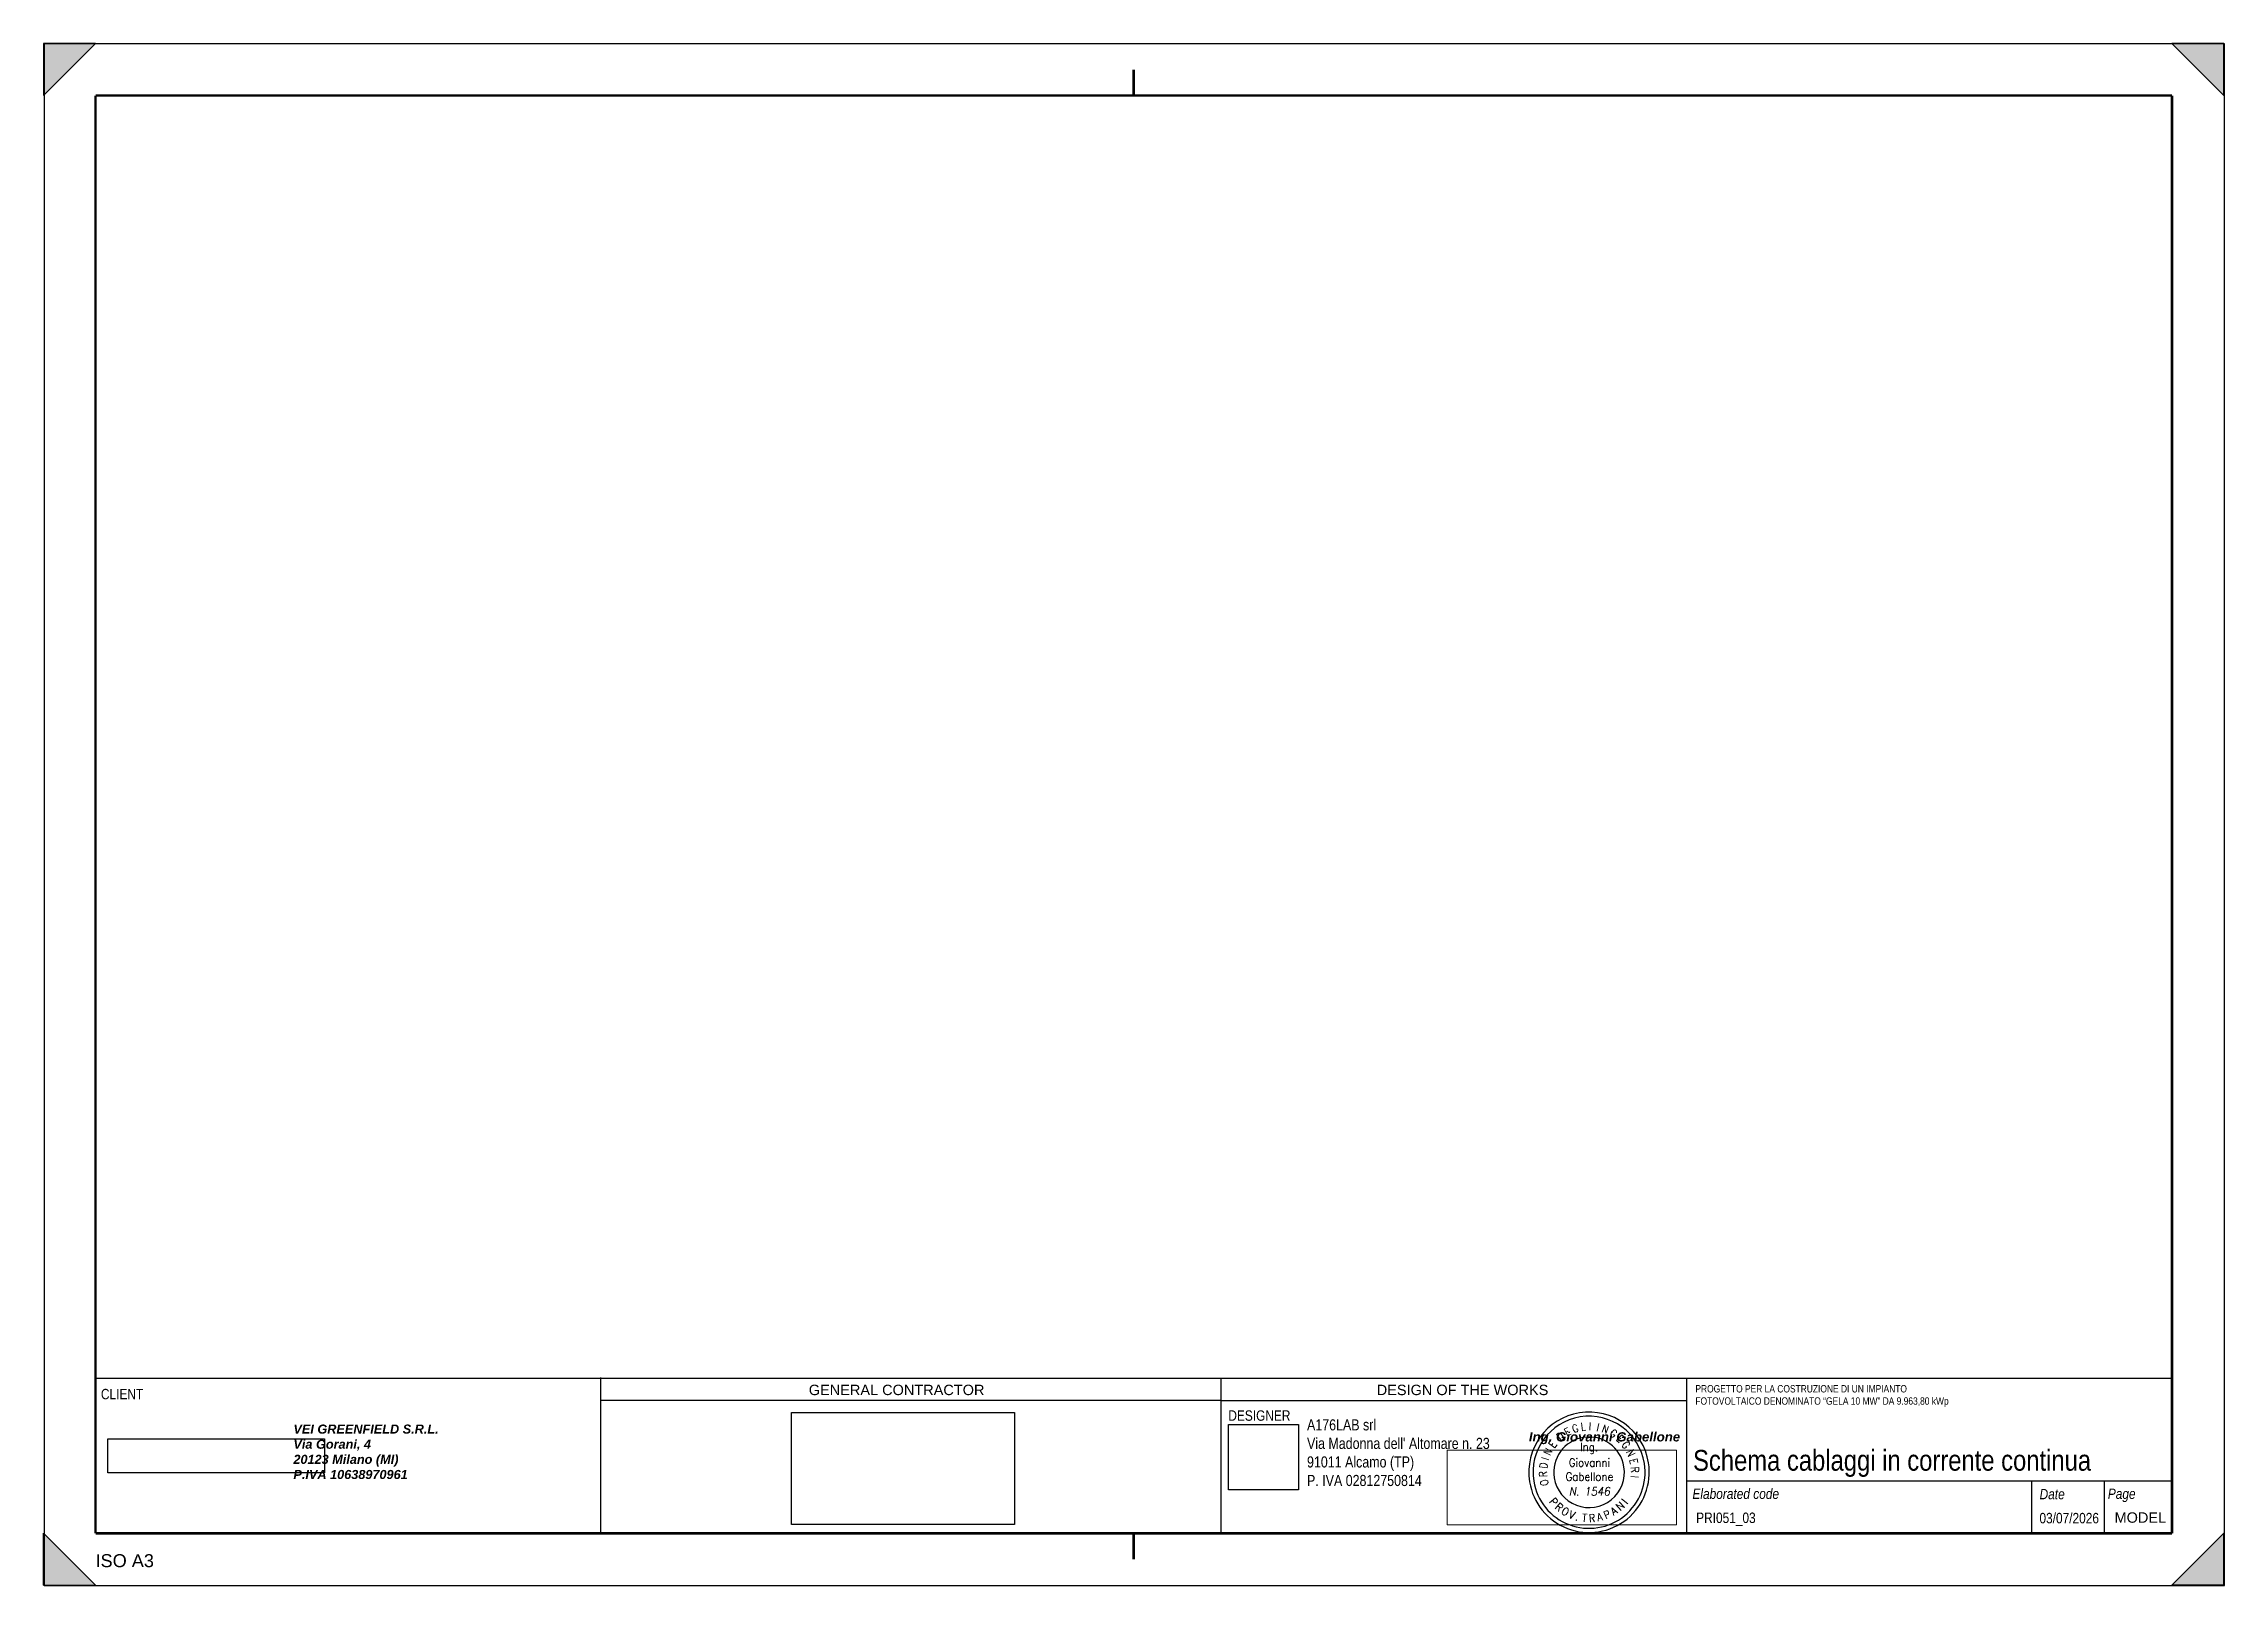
# Paper-space layout 'tab' of a CAD drawing. Header units: millimetres. Extents: x -8 to 412, y -8 to 289.
import ezdxf
from ezdxf.enums import TextEntityAlignment as Align

# ---------------------------------------------------------------- set-up
doc = ezdxf.new("R2010")
doc.units = ezdxf.units.MM
doc.header["$XCLIPFRAME"] = 2
doc.linetypes.add('CONTINUA', pattern=[0])
for name, color, linetype in [('firme', 7, 'Continuous'), ('ISO Formato', 7, 'Continuous'), ('ISO FORMATO A3 SENZA TESTATA', 7, 'Continuous'), ('ISO LINEA DI TAGLIO', 253, 'Continuous'), ('ISO Testo', 7, 'Continuous'), ('testata', 7, 'CONTINUA'), ('TIMBRO', 153, 'Continuous')]:
    doc.layers.add(name, color=color, linetype=linetype)
doc.layers.add('Livello 1', color=7, linetype='Continuous', lineweight=0)
doc.styles.add('ARIAL', font='arial.ttf')
doc.styles.add('Formato ISO', font='arial.ttf')
doc.styles.add('ROMANS', font='romans.shx', dxfattribs={"width": 0.8, "height": 0.2})
doc.styles.add('ROMANT', font='romant.shx', dxfattribs={"height": 0.2})
doc.styles.get("Standard").update_dxf_attribs({"font": 'arial.ttf'})
doc.styles.add('VALE', font='swissc.ttf')
picture_1 = doc.add_image_def('image1.jpg', size_in_pixel=(539, 175))
picture_2 = doc.add_image_def('image2.png', size_in_pixel=(565, 89))
picture_3 = doc.add_image_def('image3.png', size_in_pixel=(500, 251))
picture_4 = doc.add_image_def('image4.jpg', size_in_pixel=(1111, 1036))

# ---------------------------------------------------------------- blocks, each defined once
blk = doc.blocks.new('A$C63187F01')
at = {"layer": 'TIMBRO'}
for radius, start, end in [(1.15999999999999, 9.105136027296592, 189.1051360272949), (1.07999999999999, 9.105136027296592, 189.1051360272949), (0.679999999999991, 9.105136027296592, 189.1051360272949), (1.15999999999999, 189.1051360272949, 9.105136027296592), (1.07999999999999, 189.1051360272949, 9.105136027296592), (0.679999999999991, 189.1051360272949, 9.105136027296592)]:
    blk.add_arc((0, 0), radius, start, end, dxfattribs=at)
at = {"layer": 'TIMBRO', "style": 'ROMANT', "width": 0.85}
for s, rotation, p in [('E', 28.17592029116496, (-0.3824660734296117, 0.7140165983191907)), ('G', 17.52598430968996, (-0.2439220152376436, 0.772400188038816)), ('L', 7.090058753132115, (-0.0999777312645449, 0.803806228671547)), ('I', 358.7961288682809, (0.0170180748996245, 0.8098212056538756)), ('I', 348.6434814339645, (0.1594998227646158, 0.7941409236011197)), ('N', 339.280516534409, (0.2865722665468979, 0.7576122596989592)), ('N', 63.48437489733794, (-0.7247982432181193, 0.361617901420729)), ('E', 52.40714180735711, (-0.6418162093914364, 0.4941375854581338)), ('D', 38.61204339177493, (-0.505475523407938, 0.632925347284683)), ('G', 327.7755559631449, (0.4319221628173297, 0.685232256440969)), ('E', 317.1256199816696, (0.5511185261302673, 0.5936062416754027)), ('G', 306.4756840001942, (0.6513284743503789, 0.4815300805769171)), ('N', 294.9707234289304, (0.7342841281877384, 0.341945637626182)), ('R', 92.43304528897123, (-0.8092697948665675, -0.0343860308355062)), ('D', 81.56919470707903, (-0.8012468547890723, 0.1187580636865988)), ('I', 72.84733979689435, (-0.7739731119752964, 0.238884118223126)), ('E', 283.8934903389495, (0.7863024527493963, 0.1944953798943487)), ('R', 273.2435543574741, (0.8087024140580465, 0.0458301810675153)), ('O', 103.0829812704469, (-0.7889750302312581, -0.1833532156019828)), ('I', 264.307886566424, (0.8060060775601128, -0.0803380540972825))]:
    blk.add_text(s, height=0.15, rotation=rotation, dxfattribs=at).set_placement(p, align=Align.CENTER)
at = {"layer": 'TIMBRO', "style": 'ROMANS', "width": 0.9}
for s, p in [('Ing.', (1.313009079e-07, 0.4085925105044482)), ('Giovanni', (0.0075545987859016, 0.1075051202444968)), ('Gabellone', (0.007554585066373, -0.1638305355915151))]:
    blk.add_text(s, height=0.16, dxfattribs=at).set_placement(p, align=Align.CENTER)
at = {"layer": 'TIMBRO', "style": 'ROMANS', "oblique": 10, "width": 0.9}
blk.add_text('N. 1546', height=0.16, dxfattribs=at).set_placement((0.007554585066373, -0.4484680293613508), align=Align.CENTER)
at = {"layer": 'TIMBRO', "style": 'ROMANT', "text_generation_flag": 6, "width": 0.9}
for s, rotation, p in [('P', 129.9701413897099, (-0.73572414304485, -0.6166927803541284)), ('R', 139.5111729515321, (-0.623327763049133, -0.7301112927575844)), ('O', 148.8609498648018, (-0.4964321285984569, -0.8216782470621808)), ('V', 158.2107267780695, (-0.3563462401526749, -0.8914131237137182)), ('T', 174.3802347924072, (-0.0940091668817331, -0.9553859306804637)), ('R', 183.7300117056766, (0.0624528102228794, -0.9579664119870015)), ('A', 193.4622252675087, (0.2234920665997322, -0.933622673335947)), ('P', 203.0032568293325, (0.3751521134961706, -0.8836633361973014)), ('A', 212.5442883911549, (0.5164333161652053, -0.8092568380647691)), ('N', 222.6586311643547, (0.6505237136199185, -0.705987888010924)), ('I', 230.858393287566, (0.7445646931580825, -0.605989618477409)), ('.', 165.069514478294, (-0.2473410615262708, -0.9275895640222842))]:
    blk.add_text(s, height=0.15, rotation=rotation, dxfattribs=at).set_placement(p, align=Align.CENTER)
blk = doc.blocks.new('TESTATA_ORIZ')
for points in [[(-0.0699676079475467, 29.90025059768198), (400.149622289405, 29.90025059768198)], [(97.1902921321962, 30.02336188326467), (97.1902921321962, -0.0177559400219707)], [(216.7129702017337, 29.90025059768198), (216.7129702017337, 0)], [(306.4132899808174, 29.95782913373592), (306.4132899808174, -0.0373489915230039)], [(216.7129702017337, 25.58466010262339), (97.1902921321962, 25.58466010262339)], [(216.7129702017337, 25.58466010262339), (306.4132899808174, 25.58466010262339)], [(306.4132899808174, 10.09393447839386), (399.9946335071397, 10.09393447839386)], [(372.8528758033935, 10.06120158330736), (372.8528758033935, -0.0017945035822322)], [(386.8552724335677, 10.09393447839386), (386.8552724335677, 0)]]:
    blk.add_lwpolyline(points)
blk.add_lwpolyline([(0, 29.90025059768198), (400, 29.90025059768198), (400, 0), (0, 0)], close=True)
at = {"layer": 'firme', "xscale": 10, "yscale": 10, "zscale": 10}
blk.add_blockref('A$C63187F01', (287.6416002064349, 11.75734535063213), dxfattribs=at)
at = {"char_height": 2, "attachment_point": 1, "style": 'VALE'}
for s, width, insert in [('\\pxql;CLIENT', 62.13257653758773, (0.9716305739987092, 27.82619541131167)), ('\\pxql;DESIGNER', 62.13257653758773, (218.152149374866, 23.68897433024338)), ('\\pxql;{\\fSwis721 Cn BT|b0|i1|c0|p34;Elaborated code}', 57.42921800797819, (307.5581105855974, 8.620199347302531)), ('\\pxql;{\\fSwis721 Cn BT|b0|i1|c0|p34;Date}', 57.42921800797819, (374.4343936400085, 8.559032495573973)), ('\\pxql;{\\fSwis721 Cn BT|b0|i1|c0|p34;Page}', 57.42921800797819, (387.5775412735152, 8.620199347302531))]:
    blk.add_mtext_dynamic_manual_height_columns(s, width=width, gutter_width=25, heights=[8.879778938413974], dxfattribs=dict(at, insert=insert))
at = {"attachment_point": 4, "style": 'VALE'}
for s, insert, char_height, width in [('{\\f@Arial Unicode MS|b0|i0|c0|p34;GENERAL CONTRACTOR}', (137.3333100181189, 27.61036141397017), 2, 62.13257653758773), ('{\\f@Arial Unicode MS|b0|i0|c0|p34;DESIGN OF THE WORKS}', (246.743246528662, 27.61036141397017), 2, 62.13257653758773), ('{\\H0.83333x;\\C250;\\c1710618;PROGETTO PER LA COSTRUZIONE DI UN IMPIANTO\\PFOTOVOLTAICO DENOMINATO “GELA 10 MW” DA 9.963,80 kWp}', (308.1288091407623, 26.45304518701414), 1.7, 96.45484136060873)]:
    blk.add_mtext(s, dxfattribs=dict(at, insert=insert, char_height=char_height, width=width))
at = {"insert": (388.8723227745414, 3.023095414783931), "char_height": 2, "attachment_point": 4}
blk.add_mtext('MODEL', dxfattribs=at)
at = {"style": 'VALE'}
for tag, height, p in [('TITOLO_ELABORATO', 4, (307.6799596854908, 14.06286495316817)), ('EL', 2, (308.2763400574549, 2.988306874538372)), ('DATA1', 2, (374.4038837955039, 2.927140022809808))]:
    blk.add_attdef(tag, text='', height=height, dxfattribs=at).set_placement(p, align=Align.MIDDLE_LEFT)
at = {"layer": 'Livello 1'}
for s, insert, char_height, attachment_point in [('\\pxql;{\\fArial|b1|i1|c0|p34;\\H0.58333x;\\C250;\\c1710618;VEI GREENFIELD S.R.L.\\PVia Gorani, 4\\P20123 Milano (MI)\\PP.IVA 10638970961}', (52.04005891364793, 20.95944437869185), 3, 2), ('{\\fArial|b1|i1|c0|p34;\\H11.83894x;\\W1.02632;Ing. Giovanni Gabellone}', (276.05221707422, 17.16431292448878), 0.15, 7)]:
    blk.add_mtext(s, dxfattribs=dict(at, insert=insert, char_height=char_height, attachment_point=attachment_point))
at = {"layer": 'testata', "linetype": 'CONTINUA', "lineweight": 25, "insert": (258.7298298923781, 15.52275412109771), "char_height": 3, "width": 50.83305338474382, "attachment_point": 5, "style": 'ARIAL'}
blk.add_mtext("\\pxql;{\\H0.71429x;\\W0.8;A176LAB srl\\PVia Madonna dell' Altomare n. 23\\P91011 Alcamo (TP)\\PP. IVA 02812750814}", dxfattribs=at)
image = blk.add_image(picture_3, insert=(134.0290691254413, 1.710914103838149), size_in_units=(42.92731988865225, 21.549514584103427))
image.dxf.flags = 7
image = blk.add_image(picture_2, insert=(2.286596279577508, 11.651344692531), size_in_units=(41.74781706432985, 6.5762048119032945))
image.set_boundary_path([(-0.5, -0.5), (564.5, 88.49999999999999)])
image.dxf.clipping = 0
image = blk.add_image(picture_4, insert=(218.2123042816674, 8.373210778518114), size_in_units=(13.48003219349629, 12.570039021118054))
image.dxf.flags = 7
at = {"color": 7, "lineweight": 0, "true_color": 0xffffff}
image = blk.add_image(picture_1, insert=(260.2868776868563, 1.650954984690542), size_in_units=(44.21120616239327, 14.354287715062734), dxfattribs=at)
image.set_boundary_path([(-0.5, -0.5), (538.4999999999999, 174.5)])
image.dxf.clipping = 0
blk = doc.blocks.new('*U100')
at = {"layer": 'ISO Testo'}
h = blk.add_hatch(color=256, dxfattribs=at)
h.paths.add_polyline_path([(420.0000090385009, 297.0325926260448), (410.000009038501, 297.0325926260448), (420.0000090385009, 287.0325926260448)])
h.paths.add_polyline_path([(420.0000090385009, 10.03259262604479), (410.000009038501, 0.0325926260447886), (420.0000090385009, 0.0325926260447886)])
h.paths.add_polyline_path([(9.0385010481e-06, 10.03259262604479), (9.0385010481e-06, 0.0325926260447886), (10.00000903850104, 0.0325926260447886)])
h.paths.add_polyline_path([(10.00000903850104, 297.0325926260448), (9.0385010481e-06, 297.0325926260448), (9.0385010481e-06, 287.0325926260448)])
at = {"layer": 'ISO Formato', "const_width": 0.5}
for points in [[(210.0000090385011, 287.0325926260448), (10.00000903850104, 287.0325926260448)], [(10.00000903850104, 287.0325926260448), (10.00000903850104, 10.03259262604479)], [(10.00000903850104, 10.03259262604479), (210.0000090385011, 10.03259262604479)]]:
    blk.add_lwpolyline(points, dxfattribs=at)
at = {"layer": 'ISO FORMATO A3 SENZA TESTATA', "const_width": 0.5}
for points in [[(210.0000090385011, 287.0325926260448), (410.000009038501, 287.0325926260448)], [(410.000009038501, 287.0325926260448), (410.000009038501, 10.03259262604479)], [(410.000009038501, 10.03259262604479), (210.0000090385011, 10.03259262604479)]]:
    blk.add_lwpolyline(points, dxfattribs=at)
at = {"layer": 'ISO LINEA DI TAGLIO'}
blk.add_lwpolyline([(0.0974469984366806, -1.8687860575e-06), (420.1012052352025, -1.8687860575e-06), (420.1012052352025, 297.0122579247036), (0.0974469984366806, 297.0122579247036)], close=True, dxfattribs=at)
at = {"layer": 'ISO Testo'}
for p, q in [((9.0385010481e-06, 297.0325926260448), (9.0385010481e-06, 287.0325926260448)), ((10.00000903850104, 297.0325926260448), (9.0385010481e-06, 297.0325926260448)), ((10.00000903850104, 297.0325926260448), (9.0385010481e-06, 287.0325926260448)), ((420.0000090385009, 297.0325926260448), (410.000009038501, 297.0325926260448)), ((420.0000090385009, 287.0325926260448), (410.000009038501, 297.0325926260448)), ((420.0000090385009, 287.0325926260448), (420.0000090385009, 297.0325926260448)), ((9.0385010481e-06, 0.0325926260447886), (9.0385010481e-06, 10.03259262604479)), ((9.0385010481e-06, 10.03259262604479), (10.00000903850104, 0.0325926260447886)), ((410.000009038501, 0.0325926260447886), (420.0000090385009, 10.03259262604479)), ((420.0000090385009, 0.0325926260447886), (420.0000090385009, 10.03259262604479)), ((9.0385010481e-06, 0.0325926260447886), (10.00000903850104, 0.0325926260447886)), ((420.0000090385009, 0.0325926260447886), (410.000009038501, 0.0325926260447886))]:
    blk.add_line(p, q, dxfattribs=at)
at = {"layer": 'ISO Testo', "const_width": 0.5}
for points in [[(210.0000090385011, 287.0325926260448), (210.0000090385011, 292.0325926260448)], [(210.0000090385011, 10.03259262604479), (210.0000090385011, 5.032592626044788)]]:
    blk.add_lwpolyline(points, dxfattribs=at)
at = {"layer": 'ISO Testo', "style": 'Formato ISO'}
blk.add_text('ISO A3', height=2.5, dxfattribs=at).set_placement((10.00000903850104, 3.512349110778814))

psp = doc.layouts.new('tab')

# ---------------------------------------------------------------- block references
psp.add_blockref('*U100', (-8.22899106233399, -8.118999654592017))
psp.add_blockref('TESTATA_ORIZ', (1.840985584114605, 1.913592971452771)).add_auto_attribs({'EL': 'PRI051_03', 'TITOLO_ELABORATO': 'Schema cablaggi in corrente continua', 'DATA1': '03/07/2026'})

doc.saveas('drawing.dxf')
